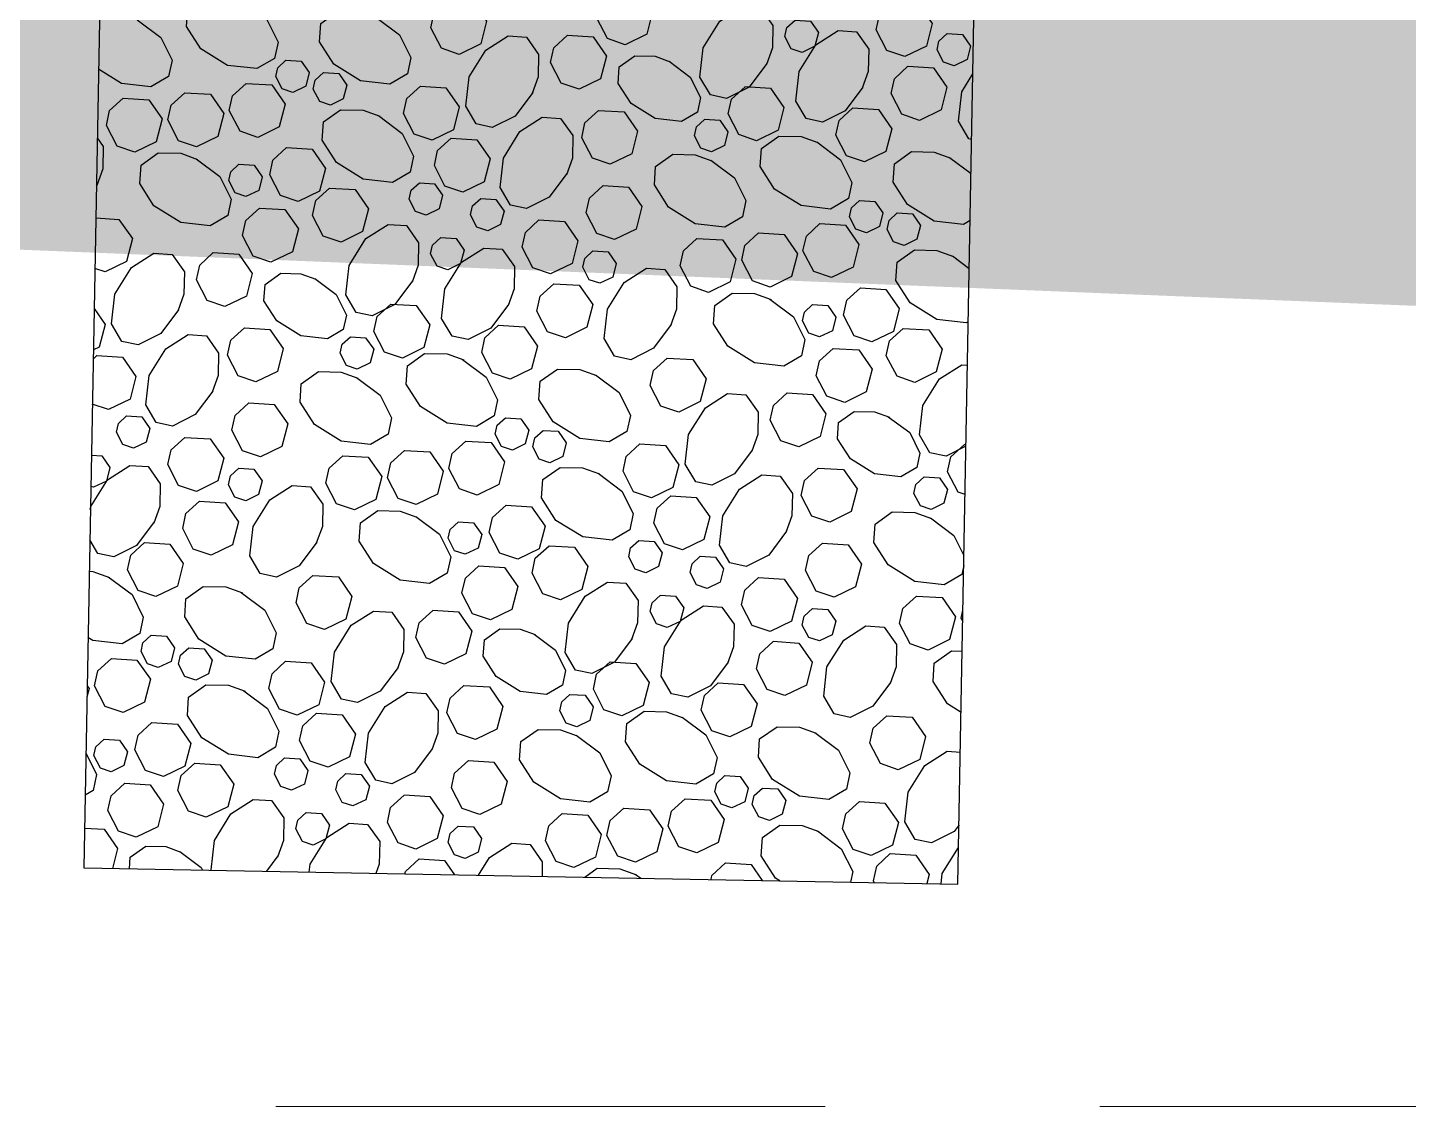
# Model space of a CAD drawing. Header units: inches. Extents: x 3312 to 5850, y 7905 to 11961.
# Drawn here: x 5409.8 to 5460, y 9869.4 to 9908.6 of the extents above; entities that cross this region are included whole.
import ezdxf

# ---------------------------------------------------------------- set-up
doc = ezdxf.new("R2010")
doc.units = ezdxf.units.IN
doc.header["$LTSCALE"] = 80
doc.header["$MEASUREMENT"] = 0
doc.linetypes.add('HIDDEN', pattern=[0.375, 0.25, -0.125])
doc.layers.add('grid', color=254, linetype='HIDDEN')
doc.layers.add('PAVING', color=7, linetype='Continuous')

# ---------------------------------------------------------------- blocks, each defined once
blk = doc.blocks.new('A$C5A1238BA')
at = {"layer": 'PAVING', "color": 1, "flags": 128}
blk.add_lwpolyline([(22.132, 11.404), (16.43, 19.619), (0, 8.215), (5.702, 0)], close=True, dxfattribs=at)
for points in [[(8.222, 13.398), (8.216, 13.059), (8.082, 12.802), (7.908, 12.726), (7.694, 12.82), (7.528, 13.115), (7.507, 13.425)], [(6.861, 12.977), (6.822, 12.863), (6.612, 12.717), (6.416, 12.662)], [(7.405, 13.002), (7.56, 12.755), (7.472, 12.501), (7.221, 12.404), (6.981, 12.533), (6.918, 12.739), (7.038, 12.976), (7.197, 13.045), (7.405, 13.002)], [(9.1, 12.536), (9.094, 12.198), (8.96, 11.941), (8.786, 11.864), (8.572, 11.959), (8.406, 12.254), (8.381, 12.613), (8.493, 12.895), (8.671, 13.006), (8.9, 12.928), (9.047, 12.716), (9.102, 12.521)], [(6.431, 12.664), (6.411, 12.665)], [(7.867, 12.466), (8.023, 12.219), (7.934, 11.966), (7.683, 11.868), (7.444, 11.997), (7.38, 12.203), (7.5, 12.441), (7.659, 12.509), (7.867, 12.466)], [(6.109, 12.455), (6.251, 12.23), (6.162, 11.976), (5.912, 11.879), (5.672, 12.008), (5.635, 12.126)], [(7.33, 11.919), (7.324, 11.581), (7.189, 11.324), (7.016, 11.247), (6.802, 11.342), (6.636, 11.636), (6.611, 11.996), (6.723, 12.277), (6.901, 12.388), (7.13, 12.31), (7.277, 12.099), (7.332, 11.904)], [(8.364, 11.96), (8.52, 11.713), (8.431, 11.46), (8.181, 11.362), (7.941, 11.491), (7.878, 11.697), (7.997, 11.935), (8.157, 12.003), (8.364, 11.96)], [(5.257, 11.864), (5.184, 11.656), (4.934, 11.558), (4.868, 11.593)], [(5.811, 11.072), (5.473, 11.078), (5.216, 11.212), (5.139, 11.385), (5.234, 11.6), (5.529, 11.766), (5.888, 11.79), (6.17, 11.678), (6.281, 11.501), (6.203, 11.271), (5.991, 11.125), (5.796, 11.069)], [(8.845, 11.748), (8.938, 11.6), (8.885, 11.448), (8.735, 11.389), (8.591, 11.466), (8.553, 11.59), (8.625, 11.732), (8.72, 11.773), (8.845, 11.748)], [(4.782, 11.534), (4.841, 11.522)], [(9.845, 11.2), (9.839, 10.862), (9.705, 10.605), (9.532, 10.529), (9.317, 10.623), (9.151, 10.918), (9.127, 11.277), (9.239, 11.559), (9.417, 11.67), (9.646, 11.592), (9.792, 11.381), (9.848, 11.185)], [(4.841, 11.522), (4.997, 11.275), (4.908, 11.021), (4.658, 10.924), (4.418, 11.053), (4.36, 11.241)], [(7.565, 11.488), (7.659, 11.339), (7.605, 11.187), (7.455, 11.128), (7.311, 11.206), (7.273, 11.33), (7.345, 11.472), (7.441, 11.513), (7.565, 11.488)], [(8.981, 11.315), (9.074, 11.167), (9.021, 11.015), (8.871, 10.957), (8.727, 11.034), (8.689, 11.158), (8.76, 11.3), (8.856, 11.341), (8.981, 11.315)], [(6.574, 11.133), (6.73, 10.886), (6.641, 10.632), (6.391, 10.534), (6.151, 10.663), (6.088, 10.87), (6.207, 11.106), (6.367, 11.175), (6.574, 11.133)], [(8.04, 11.156), (8.196, 10.909), (8.106, 10.656), (7.856, 10.558), (7.616, 10.687), (7.553, 10.893), (7.673, 11.13), (7.832, 11.199), (8.039, 11.156)], [(3.879, 10.907), (3.943, 10.805), (3.89, 10.653), (3.74, 10.594), (3.596, 10.672), (3.586, 10.704)], [(5.287, 10.211), (4.949, 10.217), (4.692, 10.351), (4.615, 10.525), (4.709, 10.739), (5.004, 10.905), (5.363, 10.929), (5.645, 10.818), (5.756, 10.64), (5.678, 10.411), (5.467, 10.264), (5.272, 10.208)], [(7.296, 11.003), (7.452, 10.756), (7.363, 10.502), (7.112, 10.405), (6.872, 10.534), (6.809, 10.74), (6.929, 10.977), (7.088, 11.046), (7.296, 11.003)], [(8.951, 10.516), (8.945, 10.178), (8.811, 9.921), (8.638, 9.844), (8.423, 9.939), (8.257, 10.234), (8.233, 10.593), (8.345, 10.875), (8.523, 10.986), (8.752, 10.908), (8.898, 10.697), (8.954, 10.501)], [(4.479, 10.845), (4.573, 10.697), (4.519, 10.544), (4.369, 10.486), (4.225, 10.563), (4.187, 10.687), (4.259, 10.829), (4.355, 10.87), (4.479, 10.845)], [(3.369, 10.554), (3.4, 10.571), (3.759, 10.595), (4.041, 10.483), (4.152, 10.305), (4.074, 10.076), (3.863, 9.93), (3.667, 9.874)], [(10.483, 10.647), (10.639, 10.4), (10.549, 10.147), (10.299, 10.049), (10.059, 10.178), (9.996, 10.384), (10.116, 10.621), (10.275, 10.69), (10.483, 10.647)], [(7.012, 10.017), (7.007, 9.713), (6.886, 9.481), (6.73, 9.413), (6.537, 9.497), (6.388, 9.762), (6.365, 10.086), (6.467, 10.34), (6.626, 10.439), (6.833, 10.369), (6.964, 10.179), (7.015, 10.003)], [(7.95, 10.487), (8.107, 10.24), (8.017, 9.986), (7.767, 9.889), (7.527, 10.018), (7.464, 10.224), (7.584, 10.461), (7.743, 10.53), (7.95, 10.487)], [(3.682, 9.877), (3.344, 9.883), (3.087, 10.017), (3.011, 10.19), (3.083, 10.355)], [(6.085, 10.341), (6.241, 10.094), (6.152, 9.84), (5.902, 9.743), (5.662, 9.872), (5.599, 10.078), (5.719, 10.315), (5.878, 10.383), (6.085, 10.341)], [(9.504, 10.326), (9.661, 10.079), (9.571, 9.826), (9.321, 9.728), (9.081, 9.857), (9.018, 10.063), (9.137, 10.301), (9.297, 10.369), (9.504, 10.326)], [(2.788, 10.15), (2.811, 10.116), (2.867, 9.921)], [(4.67, 10.16), (4.826, 9.913), (4.737, 9.66), (4.487, 9.562), (4.247, 9.691), (4.183, 9.897), (4.303, 10.135), (4.463, 10.203), (4.67, 10.16)], [(10.198, 9.242), (9.86, 9.248), (9.603, 9.383), (9.527, 9.556), (9.621, 9.77), (9.916, 9.936), (10.275, 9.96), (10.557, 9.849), (10.668, 9.671), (10.59, 9.442), (10.379, 9.295), (10.184, 9.24)], [(2.865, 9.936), (2.859, 9.597), (2.724, 9.341), (2.551, 9.264), (2.336, 9.359), (2.171, 9.653), (2.166, 9.719)], [(3.423, 9.83), (3.579, 9.583), (3.49, 9.329), (3.24, 9.232), (3, 9.361), (2.936, 9.567), (3.056, 9.804), (3.215, 9.873), (3.423, 9.83)], [(5.418, 9.797), (5.574, 9.55), (5.485, 9.297), (5.235, 9.199), (4.995, 9.328), (4.932, 9.534), (5.051, 9.772), (5.211, 9.84), (5.418, 9.797)], [(7.647, 9.095), (7.309, 9.1), (7.052, 9.235), (6.975, 9.408), (7.07, 9.623), (7.365, 9.788), (7.724, 9.813), (8.006, 9.701), (8.117, 9.523), (8.039, 9.294), (7.828, 9.148), (7.632, 9.092)], [(4.178, 9.596), (4.334, 9.349), (4.245, 9.096), (3.994, 8.998), (3.754, 9.127), (3.691, 9.333), (3.811, 9.57), (3.97, 9.639), (4.177, 9.596)], [(8.601, 9.689), (8.695, 9.541), (8.641, 9.389), (8.491, 9.33), (8.347, 9.408), (8.309, 9.531), (8.381, 9.674), (8.477, 9.715), (8.601, 9.689)], [(9.229, 9.692), (9.385, 9.445), (9.296, 9.191), (9.045, 9.094), (8.806, 9.223), (8.742, 9.429), (8.862, 9.666), (9.021, 9.735), (9.229, 9.692)], [(4.744, 9.453), (4.837, 9.305), (4.784, 9.153), (4.634, 9.094), (4.49, 9.171), (4.452, 9.295), (4.524, 9.437), (4.619, 9.479), (4.744, 9.453)], [(1.712, 9.403), (1.699, 9.366), (1.605, 9.329)], [(2.129, 9.36), (2.285, 9.113), (2.196, 8.859), (1.946, 8.762), (1.706, 8.891), (1.643, 9.097), (1.762, 9.334), (1.922, 9.403), (2.129, 9.36)], [(6.374, 8.967), (6.368, 8.629), (6.234, 8.372), (6.061, 8.296), (5.846, 8.39), (5.681, 8.685), (5.656, 9.044), (5.768, 9.326), (5.945, 9.437), (6.175, 9.359), (6.321, 9.148), (6.377, 8.952)], [(6.712, 9.298), (6.805, 9.15), (6.752, 8.998), (6.602, 8.939), (6.458, 9.017), (6.42, 9.141), (6.492, 9.283), (6.587, 9.324), (6.712, 9.298)], [(10.962, 9.303), (11.118, 9.056), (11.028, 8.802), (10.778, 8.704), (10.538, 8.834), (10.475, 9.04), (10.595, 9.277), (10.754, 9.345), (10.962, 9.303)], [(2.61, 9.148), (2.703, 8.999), (2.65, 8.847), (2.5, 8.788), (2.356, 8.866), (2.318, 8.99), (2.39, 9.132), (2.485, 9.173), (2.61, 9.147)], [(7.285, 9.142), (7.441, 8.895), (7.352, 8.641), (7.102, 8.544), (6.862, 8.673), (6.798, 8.879), (6.918, 9.116), (7.078, 9.185), (7.285, 9.142)], [(11.683, 9.173), (11.839, 8.926), (11.75, 8.672), (11.5, 8.575), (11.26, 8.704), (11.197, 8.91), (11.316, 9.147), (11.476, 9.216), (11.683, 9.173)], [(3.61, 8.6), (3.604, 8.262), (3.47, 8.005), (3.297, 7.928), (3.082, 8.023), (2.916, 8.317), (2.892, 8.677), (3.004, 8.959), (3.181, 9.07), (3.411, 8.991), (3.557, 8.78), (3.613, 8.585)], [(8.237, 9.124), (8.331, 8.975), (8.277, 8.823), (8.127, 8.765), (7.983, 8.842), (7.945, 8.966), (8.017, 9.108), (8.113, 9.149), (8.237, 9.124)], [(8.866, 9.015), (8.96, 8.867), (8.906, 8.714), (8.756, 8.656), (8.613, 8.734), (8.574, 8.857), (8.646, 8.999), (8.742, 9.04), (8.866, 9.015)], [(9.674, 8.381), (9.336, 8.387), (9.079, 8.521), (9.002, 8.695), (9.097, 8.909), (9.392, 9.075), (9.751, 9.1), (10.033, 8.988), (10.144, 8.81), (10.066, 8.581), (9.855, 8.434), (9.659, 8.379)], [(1.081, 8.965), (0.954, 8.723), (0.781, 8.647), (0.684, 8.69)], [(1.33, 8.887), (1.423, 8.739), (1.37, 8.587), (1.22, 8.528), (1.076, 8.606), (1.038, 8.729), (1.11, 8.872), (1.206, 8.913), (1.33, 8.887)], [(4.584, 8.234), (4.245, 8.24), (3.988, 8.374), (3.912, 8.548), (4.006, 8.762), (4.301, 8.928), (4.66, 8.952), (4.942, 8.841), (5.053, 8.663), (4.975, 8.433), (4.764, 8.287), (4.569, 8.232)], [(2.745, 8.715), (2.839, 8.567), (2.786, 8.415), (2.636, 8.356), (2.492, 8.434), (2.453, 8.558), (2.525, 8.7), (2.621, 8.741), (2.745, 8.715)], [(8.07, 8.047), (7.732, 8.053), (7.475, 8.187), (7.398, 8.36), (7.492, 8.575), (7.787, 8.741), (8.146, 8.765), (8.428, 8.653), (8.539, 8.476), (8.461, 8.246), (8.25, 8.1), (8.055, 8.044)], [(1.804, 8.556), (1.96, 8.309), (1.871, 8.055), (1.621, 7.958), (1.381, 8.087), (1.318, 8.293), (1.438, 8.53), (1.597, 8.599), (1.804, 8.556)], [(5.557, 8.572), (5.713, 8.325), (5.624, 8.071), (5.374, 7.973), (5.134, 8.103), (5.07, 8.309), (5.19, 8.546), (5.35, 8.614), (5.557, 8.572)], [(7.252, 8.106), (7.246, 7.768), (7.112, 7.511), (6.939, 7.434), (6.724, 7.528), (6.558, 7.823), (6.534, 8.182), (6.646, 8.465), (6.823, 8.575), (7.053, 8.497), (7.199, 8.286), (7.255, 8.091)], [(10.473, 8.511), (10.629, 8.264), (10.54, 8.01), (10.29, 7.913), (10.05, 8.042), (9.986, 8.248), (10.106, 8.485), (10.265, 8.554), (10.473, 8.511)], [(11.4, 8.187), (11.394, 7.883), (11.274, 7.651), (11.118, 7.583), (10.924, 7.667), (10.775, 7.933), (10.753, 8.256), (10.854, 8.51), (11.014, 8.61), (11.22, 8.539), (11.352, 8.349), (11.402, 8.174)], [(0.375, 8.475), (0.495, 8.285), (0.406, 8.032), (0.187, 7.946)], [(1.061, 8.403), (1.217, 8.156), (1.128, 7.902), (0.877, 7.804), (0.638, 7.934), (0.574, 8.14), (0.694, 8.377), (0.853, 8.445), (1.061, 8.403)], [(2.716, 7.916), (2.71, 7.578), (2.576, 7.321), (2.403, 7.244), (2.188, 7.338), (2.023, 7.633), (1.998, 7.992), (2.11, 8.274), (2.287, 8.386), (2.517, 8.307), (2.663, 8.096), (2.719, 7.901)], [(9.057, 8.331), (9.213, 8.083), (9.124, 7.83), (8.874, 7.732), (8.634, 7.861), (8.571, 8.068), (8.691, 8.305), (8.85, 8.373), (9.057, 8.331)], [(4.247, 8.047), (4.404, 7.8), (4.314, 7.546), (4.064, 7.449), (3.824, 7.578), (3.761, 7.784), (3.881, 8.021), (4.04, 8.09), (4.247, 8.047)], [(6.019, 8.036), (6.175, 7.789), (6.086, 7.536), (5.835, 7.438), (5.596, 7.567), (5.532, 7.773), (5.652, 8.011), (5.812, 8.079), (6.019, 8.036)], [(1.716, 7.887), (1.871, 7.64), (1.782, 7.386), (1.532, 7.289), (1.292, 7.418), (1.229, 7.624), (1.349, 7.861), (1.508, 7.93), (1.716, 7.887)], [(5.482, 7.489), (5.476, 7.151), (5.342, 6.893), (5.169, 6.817), (4.954, 6.911), (4.789, 7.206), (4.764, 7.565), (4.876, 7.847), (5.053, 7.958), (5.283, 7.88), (5.429, 7.669), (5.484, 7.474)], [(7.81, 8), (7.966, 7.753), (7.877, 7.5), (7.627, 7.402), (7.387, 7.531), (7.324, 7.737), (7.443, 7.974), (7.603, 8.043), (7.81, 8)], [(9.806, 7.967), (9.962, 7.72), (9.872, 7.467), (9.622, 7.369), (9.382, 7.498), (9.319, 7.704), (9.439, 7.942), (9.598, 8.01), (9.806, 7.967)], [(12.034, 7.265), (11.696, 7.271), (11.44, 7.405), (11.363, 7.578), (11.457, 7.793), (11.752, 7.958), (12.111, 7.983), (12.393, 7.871), (12.504, 7.693), (12.426, 7.464), (12.215, 7.318), (12.02, 7.262)], [(0.298, 7.786), (0.411, 7.856), (0.617, 7.786), (0.748, 7.596), (0.799, 7.42)], [(3.269, 7.726), (3.425, 7.479), (3.336, 7.226), (3.086, 7.128), (2.846, 7.257), (2.783, 7.463), (2.902, 7.7), (3.062, 7.769), (3.269, 7.726)], [(8.565, 7.767), (8.721, 7.519), (8.632, 7.266), (8.382, 7.168), (8.142, 7.297), (8.078, 7.504), (8.198, 7.741), (8.358, 7.809), (8.565, 7.766)], [(9.131, 7.623), (9.225, 7.475), (9.172, 7.323), (9.021, 7.264), (8.877, 7.342), (8.839, 7.465), (8.911, 7.608), (9.007, 7.649), (9.131, 7.623)], [(10.761, 7.137), (10.756, 6.799), (10.621, 6.542), (10.448, 6.466), (10.233, 6.56), (10.068, 6.855), (10.043, 7.214), (10.155, 7.496), (10.333, 7.607), (10.562, 7.529), (10.708, 7.318), (10.764, 7.123)], [(0.797, 7.434), (0.791, 7.129), (0.775, 7.099)], [(6.517, 7.53), (6.673, 7.283), (6.584, 7.03), (6.333, 6.932), (6.093, 7.061), (6.03, 7.267), (6.15, 7.504), (6.309, 7.573), (6.517, 7.53)], [(11.099, 7.469), (11.193, 7.32), (11.139, 7.168), (10.989, 7.11), (10.845, 7.187), (10.807, 7.311), (10.879, 7.453), (10.975, 7.494), (11.099, 7.468)], [(3.963, 6.642), (3.625, 6.648), (3.368, 6.782), (3.292, 6.955), (3.386, 7.17), (3.681, 7.335), (4.04, 7.36), (4.322, 7.248), (4.433, 7.07), (4.355, 6.841), (4.144, 6.695), (3.949, 6.639)], [(6.997, 7.318), (7.091, 7.169), (7.038, 7.017), (6.887, 6.959), (6.743, 7.036), (6.705, 7.16), (6.777, 7.302), (6.873, 7.343), (6.997, 7.317)], [(11.672, 7.313), (11.828, 7.065), (11.739, 6.812), (11.489, 6.714), (11.249, 6.843), (11.186, 7.049), (11.305, 7.287), (11.465, 7.355), (11.672, 7.312)], [(12.625, 7.294), (12.718, 7.145), (12.665, 6.993), (12.514, 6.935), (12.371, 7.012), (12.333, 7.136), (12.404, 7.278), (12.5, 7.319), (12.625, 7.294)], [(0.832, 7.017), (0.835, 7.022), (1.13, 7.188), (1.489, 7.213), (1.771, 7.101), (1.882, 6.923), (1.804, 6.694), (1.593, 6.547), (1.397, 6.492)], [(2.366, 7.089), (2.46, 6.941), (2.406, 6.788), (2.256, 6.73), (2.112, 6.807), (2.074, 6.931), (2.146, 7.073), (2.242, 7.114), (2.366, 7.089)], [(2.994, 7.092), (3.15, 6.845), (3.061, 6.591), (2.81, 6.494), (2.57, 6.623), (2.507, 6.829), (2.627, 7.066), (2.786, 7.135), (2.994, 7.092)], [(7.998, 6.77), (7.992, 6.432), (7.857, 6.175), (7.684, 6.098), (7.469, 6.193), (7.304, 6.488), (7.279, 6.847), (7.391, 7.129), (7.569, 7.24), (7.798, 7.162), (7.944, 6.951), (8, 6.755)], [(8.971, 6.404), (8.633, 6.41), (8.376, 6.544), (8.299, 6.718), (8.394, 6.932), (8.688, 7.098), (9.047, 7.123), (9.329, 7.011), (9.44, 6.833), (9.362, 6.604), (9.151, 6.457), (8.956, 6.402)], [(5.717, 7.058), (5.811, 6.909), (5.757, 6.757), (5.607, 6.698), (5.463, 6.776), (5.425, 6.899), (5.497, 7.042), (5.593, 7.083), (5.717, 7.057)], [(7.133, 6.885), (7.226, 6.737), (7.173, 6.585), (7.023, 6.526), (6.879, 6.604), (6.841, 6.728), (6.913, 6.87), (7.008, 6.911), (7.133, 6.885)], [(12.457, 6.217), (12.119, 6.223), (11.862, 6.357), (11.785, 6.531), (11.879, 6.745), (12.174, 6.911), (12.534, 6.935), (12.816, 6.824), (12.927, 6.646), (12.849, 6.417), (12.637, 6.27), (12.442, 6.215)], [(4.727, 6.703), (4.883, 6.455), (4.793, 6.202), (4.543, 6.104), (4.303, 6.233), (4.24, 6.439), (4.36, 6.676), (4.519, 6.745), (4.726, 6.702)], [(6.192, 6.726), (6.348, 6.479), (6.259, 6.225), (6.009, 6.128), (5.769, 6.257), (5.705, 6.463), (5.825, 6.7), (5.985, 6.769), (6.192, 6.726)], [(9.944, 6.742), (10.1, 6.495), (10.011, 6.241), (9.761, 6.144), (9.521, 6.273), (9.458, 6.479), (9.577, 6.716), (9.737, 6.784), (9.944, 6.742)], [(11.64, 6.276), (11.633, 5.938), (11.499, 5.681), (11.326, 5.604), (11.111, 5.699), (10.946, 5.994), (10.921, 6.352), (11.033, 6.635), (11.211, 6.746), (11.44, 6.668), (11.586, 6.456), (11.642, 6.261)], [(1.412, 6.494), (1.192, 6.498)], [(2.002, 6.523), (2.096, 6.375), (2.042, 6.223), (1.892, 6.164), (1.748, 6.242), (1.71, 6.365), (1.782, 6.508), (1.878, 6.549), (2.002, 6.523)], [(3.439, 5.781), (3.101, 5.787), (2.844, 5.921), (2.768, 6.094), (2.862, 6.309), (3.157, 6.475), (3.516, 6.499), (3.798, 6.387), (3.909, 6.21), (3.831, 5.98), (3.62, 5.834), (3.424, 5.778)], [(5.448, 6.573), (5.604, 6.326), (5.515, 6.072), (5.265, 5.975), (5.025, 6.104), (4.961, 6.31), (5.081, 6.547), (5.241, 6.615), (5.448, 6.573)], [(7.104, 6.086), (7.098, 5.748), (6.964, 5.491), (6.79, 5.414), (6.575, 5.509), (6.41, 5.803), (6.385, 6.162), (6.497, 6.445), (6.675, 6.556), (6.904, 6.477), (7.05, 6.266), (7.106, 6.071)], [(13.445, 6.501), (13.601, 6.254), (13.512, 6), (13.262, 5.902), (13.022, 6.032), (12.958, 6.238), (13.078, 6.475), (13.237, 6.543), (13.445, 6.501)], [(2.631, 6.415), (2.725, 6.266), (2.671, 6.114), (2.521, 6.056), (2.377, 6.133), (2.339, 6.257), (2.411, 6.399), (2.507, 6.44), (2.631, 6.415)], [(1.472, 6.095), (1.552, 6.14), (1.911, 6.165), (2.193, 6.053), (2.304, 5.875), (2.226, 5.646), (2.015, 5.5), (1.906, 5.469)], [(8.635, 6.217), (8.791, 5.97), (8.702, 5.716), (8.452, 5.619), (8.212, 5.748), (8.148, 5.954), (8.268, 6.191), (8.427, 6.26), (8.635, 6.217)], [(10.407, 6.207), (10.562, 5.96), (10.473, 5.706), (10.223, 5.608), (9.983, 5.737), (9.92, 5.943), (10.04, 6.181), (10.199, 6.249), (10.407, 6.207)], [(12.198, 6.17), (12.354, 5.923), (12.265, 5.67), (12.014, 5.572), (11.775, 5.701), (11.711, 5.907), (11.831, 6.145), (11.99, 6.213), (12.198, 6.17)], [(5.184, 5.604), (5.178, 5.299), (5.058, 5.068), (4.902, 4.999), (4.709, 5.084), (4.559, 5.349), (4.537, 5.672), (4.638, 5.926), (4.798, 6.026), (5.004, 5.956), (5.136, 5.766), (5.186, 5.59)], [(6.103, 6.057), (6.259, 5.81), (6.17, 5.556), (5.919, 5.459), (5.68, 5.588), (5.616, 5.794), (5.736, 6.031), (5.895, 6.1), (6.103, 6.057)], [(9.869, 5.659), (9.864, 5.321), (9.729, 5.064), (9.556, 4.987), (9.341, 5.082), (9.176, 5.376), (9.151, 5.735), (9.263, 6.018), (9.441, 6.128), (9.67, 6.05), (9.816, 5.839), (9.872, 5.644)], [(4.238, 5.911), (4.394, 5.664), (4.304, 5.41), (4.054, 5.312), (3.815, 5.442), (3.751, 5.648), (3.871, 5.885), (4.03, 5.953), (4.238, 5.911)], [(7.657, 5.896), (7.813, 5.649), (7.723, 5.396), (7.473, 5.298), (7.234, 5.427), (7.17, 5.633), (7.29, 5.87), (7.449, 5.939), (7.656, 5.896)], [(12.953, 5.937), (13.108, 5.689), (13.019, 5.436), (12.769, 5.338), (12.529, 5.467), (12.466, 5.674), (12.586, 5.911), (12.745, 5.979), (12.952, 5.937)], [(2.823, 5.73), (2.978, 5.483), (2.889, 5.23), (2.639, 5.132), (2.399, 5.261), (2.336, 5.467), (2.456, 5.704), (2.615, 5.773), (2.822, 5.73)], [(10.904, 5.701), (11.06, 5.453), (10.971, 5.2), (10.721, 5.102), (10.481, 5.231), (10.417, 5.437), (10.537, 5.675), (10.697, 5.743), (10.904, 5.7)], [(13.519, 5.793), (13.612, 5.645), (13.559, 5.493), (13.409, 5.434), (13.265, 5.512), (13.227, 5.635), (13.299, 5.778), (13.394, 5.819), (13.519, 5.793)], [(8.351, 4.812), (8.013, 4.818), (7.756, 4.952), (7.679, 5.125), (7.773, 5.34), (8.068, 5.506), (8.428, 5.53), (8.709, 5.419), (8.82, 5.241), (8.742, 5.012), (8.531, 4.865), (8.336, 4.809)], [(3.571, 5.367), (3.727, 5.12), (3.637, 4.867), (3.387, 4.769), (3.147, 4.898), (3.084, 5.104), (3.204, 5.341), (3.363, 5.41), (3.571, 5.367)], [(5.8, 4.665), (5.461, 4.67), (5.204, 4.805), (5.128, 4.978), (5.222, 5.192), (5.517, 5.358), (5.876, 5.383), (6.158, 5.271), (6.269, 5.093), (6.191, 4.864), (5.98, 4.718), (5.785, 4.662)], [(11.385, 5.488), (11.478, 5.34), (11.425, 5.188), (11.275, 5.129), (11.131, 5.206), (11.093, 5.33), (11.165, 5.472), (11.26, 5.514), (11.384, 5.488)], [(11.937, 4.327), (11.857, 4.363), (11.691, 4.658), (11.666, 5.017), (11.778, 5.299), (11.956, 5.41), (12.185, 5.332), (12.332, 5.12), (12.387, 4.925)], [(6.753, 5.259), (6.847, 5.111), (6.794, 4.959), (6.643, 4.9), (6.499, 4.978), (6.461, 5.101), (6.533, 5.243), (6.629, 5.285), (6.753, 5.259)], [(7.381, 5.262), (7.537, 5.015), (7.448, 4.761), (7.198, 4.664), (6.958, 4.793), (6.895, 4.999), (7.014, 5.236), (7.174, 5.305), (7.381, 5.262)], [(10.105, 5.228), (10.198, 5.079), (10.145, 4.927), (9.994, 4.868), (9.851, 4.946), (9.813, 5.07), (9.884, 5.212), (9.98, 5.253), (10.105, 5.228)], [(12.7, 4.857), (12.686, 4.888), (12.781, 5.103), (13.075, 5.268), (13.316, 5.285)], [(2.095, 5.197), (2.122, 5.209), (2.33, 5.166)], [(2.33, 5.166), (2.486, 4.919), (2.419, 4.73)], [(11.52, 5.056), (11.614, 4.907), (11.56, 4.755), (11.41, 4.697), (11.266, 4.774), (11.228, 4.898), (11.3, 5.04), (11.396, 5.081), (11.52, 5.056)], [(2.896, 5.023), (2.99, 4.875), (2.937, 4.723), (2.786, 4.664), (2.642, 4.741), (2.604, 4.865), (2.676, 5.007), (2.772, 5.048), (2.896, 5.023)], [(4.526, 4.537), (4.521, 4.199), (4.386, 3.942), (4.213, 3.866), (3.998, 3.96), (3.833, 4.255), (3.808, 4.614), (3.92, 4.896), (4.098, 5.007), (4.327, 4.929), (4.473, 4.718), (4.529, 4.522)], [(9.114, 4.873), (9.27, 4.626), (9.181, 4.372), (8.931, 4.274), (8.691, 4.403), (8.628, 4.609), (8.747, 4.847), (8.907, 4.915), (9.114, 4.872)], [(10.579, 4.896), (10.735, 4.649), (10.646, 4.396), (10.396, 4.298), (10.156, 4.427), (10.093, 4.633), (10.212, 4.87), (10.372, 4.939), (10.579, 4.896)], [(12.385, 4.94), (12.38, 4.634)], [(4.864, 4.868), (4.958, 4.72), (4.904, 4.568), (4.754, 4.509), (4.61, 4.587), (4.572, 4.71), (4.644, 4.853), (4.74, 4.894), (4.864, 4.868)], [(5.437, 4.712), (5.593, 4.465), (5.504, 4.211), (5.254, 4.114), (5.014, 4.243), (4.95, 4.449), (5.07, 4.686), (5.23, 4.755), (5.437, 4.712)], [(9.835, 4.743), (9.992, 4.496), (9.902, 4.242), (9.652, 4.145), (9.412, 4.274), (9.349, 4.48), (9.469, 4.717), (9.628, 4.786), (9.835, 4.743)], [(6.39, 4.694), (6.483, 4.545), (6.43, 4.393), (6.279, 4.334), (6.136, 4.412), (6.098, 4.536), (6.169, 4.678), (6.265, 4.719), (6.389, 4.693)], [(7.019, 4.585), (7.112, 4.437), (7.059, 4.284), (6.909, 4.226), (6.765, 4.303), (6.727, 4.427), (6.799, 4.569), (6.894, 4.61), (7.018, 4.585)], [(7.827, 3.951), (7.488, 3.957), (7.231, 4.091), (7.155, 4.265), (7.249, 4.479), (7.544, 4.645), (7.903, 4.669), (8.185, 4.558), (8.296, 4.38), (8.218, 4.15), (8.007, 4.004), (7.812, 3.948)], [(10.987, 3.668), (10.963, 3.679), (10.797, 3.974), (10.773, 4.333), (10.884, 4.615), (11.062, 4.726), (11.292, 4.648), (11.438, 4.437), (11.494, 4.241)], [(2.575, 4.506), (2.812, 4.522), (3.094, 4.41), (3.205, 4.233), (3.127, 4.003), (2.99, 3.908)], [(6.222, 3.617), (5.884, 3.623), (5.627, 3.757), (5.55, 3.93), (5.645, 4.145), (5.939, 4.311), (6.298, 4.335), (6.581, 4.223), (6.691, 4.045), (6.614, 3.816), (6.402, 3.67), (6.207, 3.614)], [(10.49, 4.227), (10.646, 3.98), (10.557, 3.726), (10.307, 3.629), (10.067, 3.758), (10.004, 3.964), (10.123, 4.201), (10.283, 4.27), (10.49, 4.227)], [(3.709, 4.142), (3.865, 3.895), (3.776, 3.641), (3.526, 3.543), (3.286, 3.672), (3.223, 3.879), (3.343, 4.116), (3.502, 4.184), (3.709, 4.142)], [(5.404, 3.676), (5.398, 3.337), (5.264, 3.08), (5.091, 3.004), (4.876, 3.098), (4.711, 3.393), (4.686, 3.752), (4.798, 4.034), (4.976, 4.145), (5.205, 4.067), (5.351, 3.856), (5.407, 3.661)], [(8.625, 4.081), (8.781, 3.834), (8.692, 3.58), (8.442, 3.483), (8.202, 3.612), (8.138, 3.818), (8.258, 4.055), (8.418, 4.123), (8.625, 4.081)], [(9.571, 3.774), (9.566, 3.469), (9.445, 3.238), (9.289, 3.17), (9.096, 3.254), (8.947, 3.519), (8.925, 3.843), (9.026, 4.096), (9.185, 4.196), (9.392, 4.126), (9.523, 3.936), (9.573, 3.76)], [(11.491, 4.256), (11.487, 4.015)], [(7.21, 3.9), (7.366, 3.653), (7.277, 3.4), (7.026, 3.302), (6.787, 3.431), (6.723, 3.637), (6.843, 3.875), (7.002, 3.943), (7.21, 3.9)], [(4.171, 3.606), (4.327, 3.359), (4.238, 3.106), (3.988, 3.008), (3.748, 3.137), (3.685, 3.343), (3.804, 3.58), (3.964, 3.649), (4.171, 3.606)], [(3.268, 3.507), (3.435, 3.45), (3.581, 3.239), (3.637, 3.044)], [(5.963, 3.57), (6.119, 3.323), (6.03, 3.07), (5.779, 2.972), (5.539, 3.101), (5.476, 3.307), (5.596, 3.544), (5.755, 3.613), (5.962, 3.57)], [(7.958, 3.537), (8.114, 3.29), (8.025, 3.037), (7.775, 2.939), (7.535, 3.068), (7.471, 3.274), (7.591, 3.511), (7.751, 3.58), (7.958, 3.537)], [(9.818, 2.857), (9.592, 2.975), (9.515, 3.148), (9.61, 3.363), (9.905, 3.528), (10.264, 3.553), (10.545, 3.441), (10.58, 3.386)], [(6.718, 3.337), (6.873, 3.089), (6.784, 2.836), (6.534, 2.738), (6.294, 2.867), (6.231, 3.073), (6.351, 3.31), (6.51, 3.379), (6.717, 3.336)], [(7.284, 3.193), (7.377, 3.045), (7.324, 2.893), (7.174, 2.834), (7.03, 2.912), (6.992, 3.035), (7.063, 3.177), (7.159, 3.218), (7.284, 3.193)], [(8.696, 2.078), (8.601, 2.036), (8.386, 2.13), (8.22, 2.425), (8.196, 2.784), (8.307, 3.066), (8.485, 3.177), (8.714, 3.099), (8.861, 2.888), (8.916, 2.692)], [(3.634, 3.059), (3.633, 2.981)], [(4.669, 3.1), (4.825, 2.853), (4.736, 2.599), (4.485, 2.502), (4.246, 2.631), (4.182, 2.837), (4.302, 3.074), (4.461, 3.143), (4.669, 3.1)], [(9.251, 3.039), (9.345, 2.89), (9.291, 2.738), (9.141, 2.679), (8.998, 2.757), (8.959, 2.88), (9.031, 3.023), (9.127, 3.064), (9.252, 3.038)], [(5.15, 2.887), (5.243, 2.739), (5.19, 2.587), (5.04, 2.528), (4.896, 2.606), (4.858, 2.73), (4.929, 2.872), (5.025, 2.913), (5.15, 2.887)], [(9.362, 2.54), (9.338, 2.619), (9.458, 2.856), (9.617, 2.925), (9.825, 2.882)], [(9.825, 2.882), (9.834, 2.868)], [(6.15, 2.34), (6.144, 2.002), (6.01, 1.745), (5.836, 1.668), (5.621, 1.763), (5.456, 2.057), (5.431, 2.417), (5.543, 2.699), (5.721, 2.81), (5.951, 2.731), (6.097, 2.52), (6.152, 2.325)], [(7.123, 1.974), (6.785, 1.98), (6.528, 2.114), (6.452, 2.288), (6.546, 2.502), (6.84, 2.668), (7.2, 2.692), (7.482, 2.581), (7.593, 2.403), (7.514, 2.173), (7.304, 2.027), (7.108, 1.972)], [(8.914, 2.707), (8.908, 2.369), (8.79, 2.143)], [(5.285, 2.455), (5.379, 2.307), (5.325, 2.155), (5.175, 2.096), (5.031, 2.174), (4.993, 2.298), (5.065, 2.44), (5.161, 2.481), (5.285, 2.455)], [(4.092, 2.319), (4.137, 2.339), (4.344, 2.296)], [(4.344, 2.296), (4.5, 2.049), (4.426, 1.838)], [(8.097, 2.312), (8.253, 2.065), (8.164, 1.811), (7.913, 1.714), (7.674, 1.843), (7.61, 2.049), (7.73, 2.286), (7.89, 2.354), (8.097, 2.312)], [(4.542, 1.672), (4.538, 1.732), (4.649, 2.014), (4.827, 2.125), (5.057, 2.047), (5.203, 1.836), (5.258, 1.641)], [(6.787, 1.787), (6.943, 1.54), (6.854, 1.286), (6.604, 1.188), (6.364, 1.318), (6.301, 1.524), (6.42, 1.761), (6.58, 1.83), (6.787, 1.787)], [(8.175, 1.716), (8.192, 1.75), (8.277, 1.787)], [(5.256, 1.656), (5.25, 1.318), (5.116, 1.061), (5.001, 1.01)], [(7.316, 1.12), (7.304, 1.305), (7.415, 1.587), (7.593, 1.698), (7.822, 1.62), (7.892, 1.52)], [(5.809, 1.466), (5.965, 1.219), (5.876, 0.965), (5.626, 0.868), (5.386, 0.997), (5.323, 1.203), (5.442, 1.44), (5.602, 1.509), (5.809, 1.466)], [(6.259, 0.386), (6.165, 0.388), (5.908, 0.522), (5.832, 0.695), (5.926, 0.91), (6.221, 1.075), (6.58, 1.1), (6.862, 0.988), (6.942, 0.86)], [(5.157, 0.786), (5.167, 0.806), (5.326, 0.874), (5.534, 0.832)], [(5.534, 0.832), (5.69, 0.585), (5.6, 0.331), (5.499, 0.292)], [(5.593, 0.157), (5.696, 0.215), (6.046, 0.239)]]:
    blk.add_lwpolyline(points, dxfattribs=at)
blk = doc.blocks.new('A$C4E1B7B99')
at = {"rotation": 32.73861094249161}
blk.add_blockref('A$C5A1238BA', (4.443, -3.084), dxfattribs=at)

msp = doc.modelspace()

# ---------------------------------------------------------------- linework, layer by layer
at = {"color": 5, "const_width": 20}
msp.add_lwpolyline([(5514.055, 9906.343), (4744.221, 9937.314), (4553.226, 9996.104), (4333.729, 10059.775)], dxfattribs=at)
at = {"layer": 'grid', "color": 252, "linetype": 'HIDDEN', "lineweight": 0}
msp.add_line((3378.789, 9869.355), (5783.295, 9869.355), dxfattribs=at)

# ---------------------------------------------------------------- block references
at = {"xscale": 3.182897530441882, "yscale": 3.182897530441882, "zscale": 3.182897530441882, "rotation": 21.43829733588764}
msp.add_blockref('A$C4E1B7B99', (5416.249, 9866.699), dxfattribs=at)

doc.saveas('drawing.dxf')
